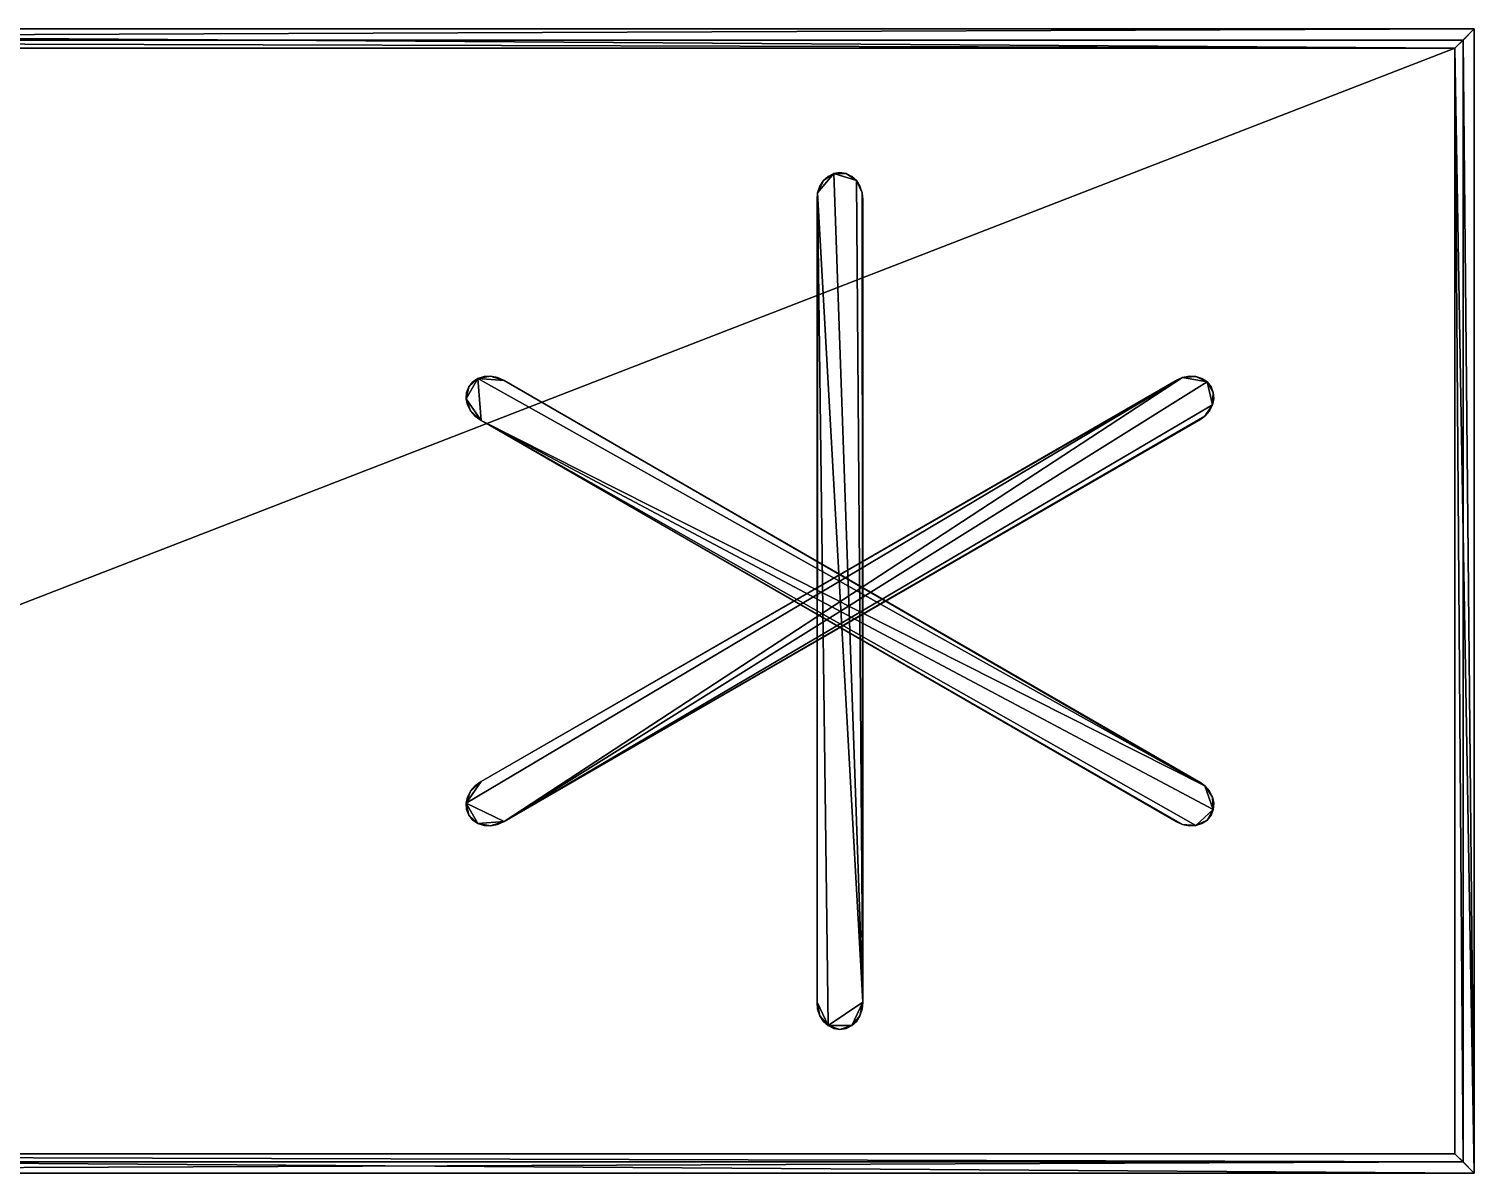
# Model space of a CAD drawing. Extents: x -149 to 149, y -59 to 59.
# Drawn here: x 0 to 149, y -59 to 59 of the extents above; entities that cross this region are included whole.
import ezdxf

# ---------------------------------------------------------------- set-up
doc = ezdxf.new("R2010")
doc.units = 0
doc.layers.add('TABLE', color=71, linetype='CONTINUOUS')

msp = doc.modelspace()

# ---------------------------------------------------------------- meshes
at = {"layer": 'TABLE', "color": 71}
mesh = msp.add_polyface(dxfattribs=at)
corners = [(-83.622292, 44.180035, 65.999977), (-82.987343, 44.079205, 65.999977), (-82.98735, 44.079197, 1.999996), (-83.622299, 44.180027, 1.999996), (-82.416573, 43.794689, 65.999977), (-82.41658, 43.794682, 1.999996), (-81.932777, 43.353527, 65.999977), (-81.932785, 43.353519, 1.999996), (-81.558907, 42.782696, 65.999977), (-81.558914, 42.782688, 1.999996), (-81.317787, 42.109203, 65.999985), (-81.317795, 42.109196, 1.999996), (-81.253494, 41.360027, 65.999992), (-81.253502, 41.36002, 1.999996), (-83.622299, 44.180027, -0.000004), (-82.98735, 44.079197, -0.000004), (-84.257217, 44.079197, -0.000003), (-82.41658, 43.794682, -0.000004), (-81.932785, 43.353519, -0.000004), (-81.558914, 42.782688, -0.000003), (-81.317795, 42.109196, -0.000003), (-81.253502, 41.36002, -0.000003), (-48.306896, 23.050341, 66), (-47.603073, 23.178272, 66), (-47.603062, 23.17827, 2.000019), (-48.306885, 23.050341, 2.00002), (-46.921757, 23.139921, 66), (-46.921745, 23.139921, 2.000019), (-46.297817, 22.941549, 66), (-46.297806, 22.941549, 2.000019), (-48.306885, 23.050341, 0.00002), (-47.603062, 23.17827, 0.00002), (-48.987839, 22.731438, 0.00002), (-46.921745, 23.139921, 0.00002), (-46.297806, 22.941549, 0.00002), (-146.999985, 57.000008, 76.353027), (146.999985, 57.000004, 66.014519), (-146.999969, 57.000004, 66.014534), (-147.882492, 57.825535, 66.014572), (147, 57.000004, 66.014587), (-146.999985, 57.000004, 66.014572), (-146.999985, 57.000004, 68.514572), (-148.999985, 59.000004, 68.514572), (149, 59.000004, 68.514587), (-146.999985, 57.000004, 71.014572), (147, 57.000004, 68.514587), (-148.999985, 59.000004, 71.014572), (149, 59.000004, 71.014587), (147, 57.000004, 71.014587), (-146.999985, 57.000008, 76.353027), (147, 57.000011, 76.353012), (-147.882492, 57.825539, 76.353027), (-146.999985, 57.000004, 73.853027), (149, 59.000008, 73.853012), (-148.999985, 59.000008, 73.853027), (147, 57.000004, 73.853012), (-146.999985, 57.000004, 71.353027), (149, 59.000004, 71.353012), (-148.999985, 59.000004, 71.353027), (147, 57.000004, 71.353012)]
mesh.append_faces([[corners[k] for k in face] for face in [(0, 2, 3), (1, 5, 2), (4, 7, 5), (6, 9, 7), (8, 11, 9), (10, 13, 11), (22, 24, 25), (23, 27, 24), (26, 29, 27), (35, 36, 37), (51, 53, 54), (54, 57, 58)]], dxfattribs={"vtx0": -1})
mesh.append_faces([[corners[k] for k in face] for face in [(18, 20, 15)]], dxfattribs={"vtx0": -1, "vtx1": -1, "vtx2": -1})
mesh.append_faces([[corners[k] for k in face] for face in [(38, 39, 40), (58, 59, 56)]], dxfattribs={"vtx0": -1, "vtx2": -1})
mesh.append_faces([[corners[k] for k in face] for face in [(14, 15, 16), (17, 18, 15), (19, 20, 18), (30, 31, 32), (33, 34, 31), (42, 43, 38), (46, 47, 42)]], dxfattribs={"vtx1": -1})
mesh.append_faces([[corners[k] for k in face] for face in [(44, 48, 46), (49, 50, 51)]], dxfattribs={"vtx1": -1, "vtx2": -1})
mesh.append_faces([[corners[k] for k in face] for face in [(0, 1, 2), (1, 4, 5), (4, 6, 7), (6, 8, 9), (8, 10, 11), (10, 12, 13), (3, 2, 15), (15, 14, 3), (2, 5, 17), (17, 15, 2), (5, 7, 18), (18, 17, 5), (7, 9, 19), (19, 18, 7), (9, 11, 20), (20, 19, 9), (11, 13, 21), (21, 20, 11), (22, 23, 24), (23, 26, 27), (26, 28, 29), (25, 24, 31), (31, 30, 25), (24, 27, 33), (33, 31, 24), (27, 29, 34), (34, 33, 27), (41, 40, 39), (44, 41, 45), (50, 49, 52), (55, 52, 56)]], dxfattribs={"vtx2": -1})
mesh = msp.add_polyface(dxfattribs=at)
corners = [(83.622292, 44.180035, 65.999977), (82.98735, 44.079197, 1.999999), (82.987343, 44.079205, 65.999977), (83.622299, 44.180027, 1.999999), (82.41658, 43.794682, 1.999999), (82.416573, 43.794689, 65.999977), (81.932785, 43.353519, 1.999999), (81.932777, 43.353527, 65.999977), (81.558914, 42.782688, 1.999999), (81.558907, 42.782696, 65.999977), (81.317795, 42.109196, 1.999999), (81.317787, 42.109203, 65.999977), (81.253502, 41.36002, 1.999999), (81.253494, 41.360027, 65.999985), (82.41658, 43.794682, -0.000001), (82.98735, 44.079197, -0.000001), (81.932785, 43.353519, -0.000001), (81.558914, 42.782688, -0.000001), (81.317795, 42.109196, -0.000001), (83.622299, 44.180027, -0.000001), (81.253502, 41.36002, -0.000001), (48.306896, 23.050343, 65.999992), (47.603062, 23.178272, 2.000017), (47.603073, 23.178274, 65.999992), (48.306885, 23.050343, 2.000017), (46.921745, 23.139923, 2.000017), (46.921757, 23.139923, 65.999992), (46.297806, 22.941549, 2.000017), (46.297817, 22.941549, 65.999992), (48.306885, 23.050343, 0.000017), (48.987839, 22.73144, 0.000017), (47.603062, 23.178272, 0.000017), (46.921745, 23.139923, 0.000017), (46.297806, 22.941549, 0.000017), (-146.999985, 57.000008, 76.353027), (147, 57.000011, 76.353012), (146.999985, 57.000004, 66.014519), (-147.882492, 57.825535, 66.014572), (147.882507, 57.825535, 66.014587), (147, 57.000004, 66.014587), (147, 57.000004, 68.514587), (-146.999985, 57.000004, 68.514572), (149, 59.000004, 68.514587), (147, 57.000004, 71.014587), (-146.999985, 57.000004, 71.014572), (149, 59.000004, 71.014587), (-148.999985, 59.000004, 68.514572), (-148.999985, 59.000004, 71.014572), (147, 57.000011, 76.353012), (147.882507, 57.825542, 76.353012), (-147.882492, 57.825539, 76.353027), (-146.999985, 57.000004, 73.853027), (147, 57.000004, 73.853012), (149, 59.000008, 73.853012), (-146.999985, 57.000004, 71.353027), (147, 57.000004, 71.353012), (-148.999985, 59.000008, 73.853027), (149, 59.000004, 71.353012), (-148.999985, 59.000004, 71.353027)]
mesh.append_faces([[corners[k] for k in face] for face in [(0, 1, 2), (2, 4, 5), (5, 6, 7), (7, 8, 9), (9, 10, 11), (11, 12, 13), (3, 15, 1), (15, 3, 19), (1, 14, 4), (14, 1, 15), (4, 16, 6), (16, 4, 14), (6, 17, 8), (17, 6, 16), (8, 18, 10), (18, 8, 17), (10, 20, 12), (20, 10, 18), (21, 22, 23), (23, 25, 26), (26, 27, 28), (24, 31, 22), (31, 24, 29), (22, 32, 25), (32, 22, 31), (25, 33, 27), (33, 25, 32), (48, 51, 52), (52, 54, 55)]], dxfattribs={"vtx0": -1})
mesh.append_faces([[corners[k] for k in face] for face in [(16, 15, 18), (31, 30, 33)]], dxfattribs={"vtx0": -1, "vtx1": -1, "vtx2": -1})
mesh.append_faces([[corners[k] for k in face] for face in [(43, 45, 47), (48, 49, 50)]], dxfattribs={"vtx0": -1, "vtx2": -1})
mesh.append_faces([[corners[k] for k in face] for face in [(14, 15, 16), (17, 16, 18), (29, 30, 31), (32, 31, 33), (40, 41, 39), (43, 44, 40)]], dxfattribs={"vtx1": -1})
mesh.append_faces([[corners[k] for k in face] for face in [(37, 38, 39), (58, 57, 55)]], dxfattribs={"vtx1": -1, "vtx2": -1})
mesh.append_faces([[corners[k] for k in face] for face in [(0, 3, 1), (2, 1, 4), (5, 4, 6), (7, 6, 8), (9, 8, 10), (11, 10, 12), (21, 24, 22), (23, 22, 25), (26, 25, 27), (34, 35, 36), (42, 38, 37), (45, 42, 46), (50, 49, 53), (56, 53, 57)]], dxfattribs={"vtx2": -1})
mesh = msp.add_polyface(dxfattribs=at)
corners = [(120.625481, 18.62858, 65.999985), (121.242134, 19.058844, 1.999999), (121.242142, 19.058853, 65.999977), (120.625481, 18.628571, 1.999999), (121.704857, 19.60438, 1.999999), (121.704857, 19.604389, 65.999977), (122.01226, 20.213604, 1.999999), (122.01226, 20.213612, 65.999977), (122.152435, 20.85313, 1.999999), (122.152443, 20.85314, 65.999977), (122.113434, 21.489716, 1.999999), (122.113434, 21.489725, 65.999977), (121.883301, 22.089987, 1.999999), (121.883301, 22.089994, 65.999977), (121.4785, 22.589453, 1.999999), (121.4785, 22.589462, 65.999977), (120.946716, 22.941496, 1.999999), (120.946724, 22.941505, 65.999977), (120.322762, 23.139894, 1.999999), (120.322769, 23.139904, 65.999977), (121.704857, 19.60438, -0.000001), (121.242134, 19.058844), (122.01226, 20.213604, -0.000001), (122.152435, 20.85313, -0.000001), (122.113434, 21.489716, -0.000001), (121.883301, 22.089987, -0.000001), (121.4785, 22.589453, -0.000001), (120.946716, 22.941496, -0.000001), (120.322762, 23.139894, -0.000001), (118.937653, 23.050329, -0.000001), (120.625481, 18.628571), (147, 57.000011, 76.353012), (146.999954, -57.000008, 66.014534), (146.999985, 57.000004, 66.014519), (147.882507, 57.825535, 66.014587), (147.882477, -57.825508, 66.014565), (147, 57.000004, 66.014587), (147, 57.000004, 68.514587), (146.999969, -57.000008, 66.014565), (149, 59.000004, 68.514587), (148.999969, -59.000008, 68.514565), (147, 57.000004, 71.014587), (146.999969, -57.000008, 68.514565), (149, 59.000004, 71.014587), (148.999969, -59.000008, 71.014565), (147, 57.000011, 76.353012), (147.882477, -57.825539, 76.353027), (147.882507, 57.825542, 76.353012), (146.999969, -57.000008, 76.353027), (147, 57.000004, 73.853012), (148.999969, -59.000008, 73.853027), (149, 59.000008, 73.853012), (146.999969, -57.000008, 73.853027), (147, 57.000004, 71.353012), (148.999969, -59.000008, 71.353027), (149, 59.000004, 71.353012)]
mesh.append_faces([[corners[k] for k in face] for face in [(0, 1, 2), (2, 4, 5), (5, 6, 7), (7, 8, 9), (9, 10, 11), (11, 12, 13), (13, 14, 15), (15, 16, 17), (17, 18, 19), (3, 21, 1), (21, 3, 30), (1, 20, 4), (20, 1, 21), (4, 22, 6), (22, 4, 20), (6, 23, 8), (23, 6, 22), (8, 24, 10), (24, 8, 23), (10, 25, 12), (25, 10, 24), (12, 26, 14), (26, 12, 25), (14, 27, 16), (27, 14, 26), (16, 28, 18), (28, 16, 27), (31, 32, 33), (47, 50, 51), (51, 54, 55)]], dxfattribs={"vtx0": -1})
mesh.append_faces([[corners[k] for k in face] for face in [(24, 22, 26), (28, 26, 29)]], dxfattribs={"vtx0": -1, "vtx1": -1, "vtx2": -1})
mesh.append_faces([[corners[k] for k in face] for face in [(41, 44, 43), (45, 46, 47)]], dxfattribs={"vtx0": -1, "vtx2": -1})
mesh.append_faces([[corners[k] for k in face] for face in [(20, 21, 22), (23, 22, 24), (25, 24, 26), (27, 26, 28), (39, 40, 34), (43, 44, 39)]], dxfattribs={"vtx1": -1})
mesh.append_faces([[corners[k] for k in face] for face in [(34, 35, 36), (55, 54, 53)]], dxfattribs={"vtx1": -1, "vtx2": -1})
mesh.append_faces([[corners[k] for k in face] for face in [(0, 3, 1), (2, 1, 4), (5, 4, 6), (7, 6, 8), (9, 8, 10), (11, 10, 12), (13, 12, 14), (15, 14, 16), (17, 16, 18), (37, 36, 38), (41, 37, 42), (48, 45, 49), (52, 49, 53)]], dxfattribs={"vtx2": -1})
mesh = msp.add_polyface(dxfattribs=at)
corners = [(120.322746, -23.139904, 65.999977), (120.946678, -22.94154, 2.000002), (120.946686, -22.941538, 65.999977), (120.322739, -23.139904, 2.000002), (121.47847, -22.58947, 2.000002), (121.478477, -22.589468, 65.999977), (121.883255, -22.090029, 2.000002), (121.883263, -22.090029, 65.999977), (122.113403, -21.489733, 2.000002), (122.113411, -21.489731, 65.999977), (122.152397, -20.853174, 2.000002), (122.152405, -20.853172, 65.999977), (122.012238, -20.213614, 2.000002), (122.012245, -20.213612, 65.999977), (121.704819, -19.604416, 2.000002), (121.704826, -19.604416, 65.999977), (121.242111, -19.058855, 2.000002), (121.242119, -19.058853, 65.999985), (120.625458, -18.628588, 2.000002), (120.625465, -18.628586, 65.999992), (120.946678, -22.94154, 0.000002), (120.322739, -23.139904, 0.000002), (121.47847, -22.58947, 0.000002), (121.883255, -22.090029, 0.000002), (122.113411, -21.489733, 0.000002), (122.152397, -20.853174, 0.000002), (122.012238, -20.213614, 0.000002), (121.704819, -19.604416, 0.000002), (121.242111, -19.058855, 0.000002), (120.625458, -18.628588, 0.000002), (147, 57.000011, 76.353012), (146.999969, -57.000008, 76.353027), (146.999954, -57.000008, 66.014534), (146.999969, -57.000008, 66.014565), (147, 57.000004, 66.014587), (147.882477, -57.825508, 66.014565), (146.999969, -57.000008, 68.514565), (147, 57.000004, 68.514587), (148.999969, -59.000008, 68.514565), (147.882507, 57.825535, 66.014587), (146.999969, -57.000008, 71.014565), (147, 57.000004, 71.014587), (148.999969, -59.000008, 71.014565), (149, 59.000004, 68.514587), (147.882477, -57.825539, 76.353027), (147, 57.000011, 76.353012), (146.999969, -57.000008, 76.353027), (147, 57.000004, 73.853012), (146.999969, -57.000008, 73.853027), (147.882507, 57.825542, 76.353012), (148.999969, -59.000008, 73.853027), (147, 57.000004, 71.353012), (146.999969, -57.000008, 71.353027), (149, 59.000008, 73.853012), (148.999969, -59.000008, 71.353027)]
mesh.append_faces([[corners[k] for k in face] for face in [(0, 1, 2), (2, 4, 5), (5, 6, 7), (7, 8, 9), (9, 10, 11), (11, 12, 13), (13, 14, 15), (15, 16, 17), (17, 18, 19), (3, 20, 1), (20, 3, 21), (1, 22, 4), (22, 1, 20), (4, 23, 6), (23, 4, 22), (6, 24, 8), (24, 6, 23), (8, 25, 10), (25, 8, 24), (10, 26, 12), (26, 10, 25), (12, 27, 14), (27, 12, 26), (14, 28, 16), (28, 14, 27), (16, 29, 18), (29, 16, 28), (46, 47, 48), (48, 51, 52)]], dxfattribs={"vtx0": -1})
mesh.append_faces([[corners[k] for k in face] for face in [(22, 21, 24), (26, 24, 28)]], dxfattribs={"vtx0": -1, "vtx1": -1, "vtx2": -1})
mesh.append_faces([[corners[k] for k in face] for face in [(42, 41, 40), (44, 45, 46)]], dxfattribs={"vtx0": -1, "vtx2": -1})
mesh.append_faces([[corners[k] for k in face] for face in [(20, 21, 22), (23, 22, 24), (25, 24, 26), (27, 26, 28), (36, 37, 33), (40, 41, 36)]], dxfattribs={"vtx1": -1})
mesh.append_faces([[corners[k] for k in face] for face in [(33, 34, 35), (52, 51, 54)]], dxfattribs={"vtx1": -1, "vtx2": -1})
mesh.append_faces([[corners[k] for k in face] for face in [(0, 3, 1), (2, 1, 4), (5, 4, 6), (7, 6, 8), (9, 8, 10), (11, 10, 12), (13, 12, 14), (15, 14, 16), (17, 16, 18), (30, 31, 32), (38, 35, 39), (42, 38, 43), (49, 44, 50), (53, 50, 54)]], dxfattribs={"vtx2": -1})
mesh = msp.add_polyface(dxfattribs=at)
corners = [(-81.253494, 41.360027, 65.999992), (-81.253479, -41.359989, 2.000017), (-81.253502, 41.36002, 1.999996), (-82.98735, 44.079197, -0.000004), (-81.317795, 42.109196, -0.000003), (-85.991058, -41.359989, 0.000017), (-81.253502, 41.36002, -0.000003), (-81.253479, -41.359989, 0.000017), (-48.98785, 22.73144, 66), (-48.306896, 23.050341, 66), (-48.306885, 23.050341, 2.00002), (-48.987839, 22.731438, 2.00002), (-46.297817, 22.941549, 66), (-45.766045, 22.589464, 66), (-45.766033, 22.589464, 2.000019), (-46.297806, 22.941549, 2.000019), (-45.361263, 22.090025, 66), (-45.361252, 22.090023, 2.000019), (-45.131111, 21.489727, 66), (-45.1311, 21.489727, 2.00002), (-45.092083, 20.853157, 66), (-45.092072, 20.853157, 2.00002), (-45.232258, 20.213623, 66), (-45.232246, 20.213623, 2.00002), (-45.539688, 19.604385, 66), (-45.539677, 19.604383, 2.00002), (-46.002403, 19.058849, 66), (-46.002392, 19.058849, 2.00002), (-46.619061, 18.628576, 66), (-46.619049, 18.628574, 2.00002), (-118.256676, -22.73144, 2.000001), (-120.625465, -18.628588, 65.999992), (-45.766033, 22.589464, 0.00002), (-45.361252, 22.090023, 0.00002), (-46.297806, 22.941549, 0.00002), (-45.1311, 21.489727, 0.00002), (-45.092072, 20.853157, 0.00002), (-45.232246, 20.213623, 0.00002), (-45.539677, 19.604383, 0.00002), (-46.002392, 19.058849, 0.00002), (-46.619049, 18.628574, 0.00002), (-47.603062, 23.17827, 0.00002), (-48.987839, 22.731438, 0.00002), (-121.242111, -19.058857, 0.000001), (-48.306885, 23.050341, 0.00002), (-120.625458, -18.62859, 2.000001), (147, 57.000011, 76.353012), (-146.999985, 57.000008, 76.353027), (-147, -57.000011, 76.353035), (-146.999985, -57.000015, 66.014542), (-146.999969, 57.000004, 66.014534), (146.999985, 57.000004, 66.014519)]
mesh.append_faces([[corners[k] for k in face] for face in [(0, 1, 2), (8, 10, 11), (12, 14, 15), (13, 17, 14), (16, 19, 17), (18, 21, 19), (20, 23, 21), (22, 25, 23), (24, 27, 25), (26, 29, 27), (28, 30, 29)]], dxfattribs={"vtx0": -1})
mesh.append_faces([[corners[k] for k in face] for face in [(3, 4, 5), (41, 34, 42), (33, 36, 34), (38, 40, 36), (42, 34, 43), (36, 40, 34), (34, 40, 43)]], dxfattribs={"vtx0": -1, "vtx1": -1, "vtx2": -1})
mesh.append_faces([[corners[k] for k in face] for face in [(6, 7, 4), (32, 33, 34), (35, 36, 33), (37, 38, 36), (39, 40, 38)]], dxfattribs={"vtx1": -1})
mesh.append_faces([[corners[k] for k in face] for face in [(7, 6, 2), (8, 9, 10), (12, 13, 14), (13, 16, 17), (16, 18, 19), (18, 20, 21), (20, 22, 23), (22, 24, 25), (24, 26, 27), (26, 28, 29), (31, 8, 11), (11, 10, 44), (44, 42, 11), (15, 14, 32), (32, 34, 15), (14, 17, 33), (33, 32, 14), (17, 19, 35), (35, 33, 17), (19, 21, 36), (36, 35, 19), (21, 23, 37), (37, 36, 21), (23, 25, 38), (38, 37, 23), (25, 27, 39), (39, 38, 25), (27, 29, 40), (40, 39, 27), (45, 11, 42), (46, 47, 48), (49, 50, 51)]], dxfattribs={"vtx2": -1})
mesh = msp.add_polyface(dxfattribs=at)
corners = [(81.253494, 41.360027, 65.999985), (81.253479, -41.359989, 2.00002), (81.253479, -41.359982, 65.999992), (81.253479, -41.359989, 0.00002), (81.317795, 42.109196, -0.000001), (82.416534, -43.794682, 0.00002), (85.991058, -41.359989, 0.000019), (81.253502, 41.36002, 1.999999), (46.619057, -18.628553, 66), (46.002399, -19.058838, 2.000019), (46.002403, -19.05883, 66), (46.619057, -18.628563, 2.000019), (45.5397, -19.604401, 2.000019), (45.539703, -19.604391, 65.999992), (45.232254, -20.213614, 2.000019), (45.232258, -20.213604, 65.999992), (45.092079, -20.853146, 2.000019), (45.092083, -20.853138, 65.999992), (45.131107, -21.489717, 2.000019), (45.131111, -21.489708, 65.999992), (45.361244, -22.089987, 2.000019), (45.361248, -22.089979, 65.999992), (45.766041, -22.589455, 2.000019), (45.766045, -22.589445, 65.999992), (46.297813, -22.94154, 2.000019), (46.297817, -22.94153, 65.999992), (48.306896, -23.05032, 65.999992), (48.987846, -22.731426, 2.000019), (48.987846, -22.731419, 66), (48.306889, -23.050329, 2.000019), (120.625481, 18.628571, 1.999999), (46.002399, -19.058838, 0.000019), (46.619057, -18.628563, 0.000019), (45.5397, -19.604401, 0.000019), (45.232254, -20.213614, 0.000019), (45.092079, -20.853146, 0.000019), (45.131107, -21.489717, 0.000019), (45.361244, -22.089987, 0.000019), (45.766041, -22.589455, 0.000019), (46.297813, -22.94154, 0.000019), (47.603085, -23.178286, 0.000019), (48.987846, -22.731426, 0.000019), (118.937653, 23.050329, -0.000001), (48.306889, -23.050329, 0.000019), (120.625481, 18.628571), (118.256699, 22.731421, 1.999999), (147, 57.000011, 76.353012), (-147, -57.000011, 76.353035), (146.999969, -57.000008, 76.353027), (146.999954, -57.000008, 66.014534), (-146.999985, -57.000015, 66.014542), (146.999985, 57.000004, 66.014519)]
mesh.append_faces([[corners[k] for k in face] for face in [(0, 1, 2), (7, 3, 1), (8, 9, 10), (10, 12, 13), (13, 14, 15), (15, 16, 17), (17, 18, 19), (19, 20, 21), (21, 22, 23), (23, 24, 25), (26, 27, 28), (11, 31, 9), (31, 11, 32), (9, 33, 12), (33, 9, 31), (12, 34, 14), (34, 12, 33), (14, 35, 16), (35, 14, 34), (16, 36, 18), (36, 16, 35), (18, 37, 20), (37, 18, 36), (20, 38, 22), (38, 20, 37), (22, 39, 24), (39, 22, 38), (29, 41, 27), (41, 29, 43), (44, 27, 41), (45, 32, 11), (46, 47, 48)]], dxfattribs={"vtx0": -1})
mesh.append_faces([[corners[k] for k in face] for face in [(3, 4, 5), (5, 4, 6), (33, 32, 35), (37, 35, 39), (40, 39, 41), (32, 42, 35), (39, 35, 41), (35, 42, 41)]], dxfattribs={"vtx0": -1, "vtx1": -1, "vtx2": -1})
mesh.append_faces([[corners[k] for k in face] for face in [(31, 32, 33), (34, 33, 35), (36, 35, 37), (38, 37, 39), (49, 50, 51)]], dxfattribs={"vtx1": -1})
mesh.append_faces([[corners[k] for k in face] for face in [(8, 11, 9), (10, 9, 12), (13, 12, 14), (15, 14, 16), (17, 16, 18), (19, 18, 20), (21, 20, 22), (23, 22, 24), (26, 29, 27), (28, 27, 30)]], dxfattribs={"vtx2": -1})
mesh = msp.add_polyface(dxfattribs=at)
corners = [(81.253494, 41.360027, 65.999985), (81.253502, 41.36002, 1.999999), (81.253479, -41.359989, 2.00002), (82.98735, 44.079197, -0.000001), (85.991058, -41.359989, 0.000019), (81.317795, 42.109196, -0.000001), (81.253502, 41.36002, -0.000001), (81.253479, -41.359989, 0.00002), (118.256706, 22.73143, 65.999992), (46.619057, -18.628563, 2.000019), (46.619057, -18.628553, 66), (48.98785, 22.731441, 66), (48.306885, 23.050343, 2.000017), (48.306896, 23.050343, 65.999992), (48.987839, 22.73144, 2.000017), (46.297817, 22.941549, 65.999992), (45.766033, 22.589464, 2.000017), (45.766045, 22.589464, 65.999992), (46.297806, 22.941549, 2.000017), (45.361252, 22.090023, 2.000017), (45.361263, 22.090025, 66), (45.1311, 21.489727, 2.000017), (45.131111, 21.489727, 66), (45.092072, 20.853157, 2.000017), (45.092083, 20.853157, 65.999992), (45.232246, 20.213623, 2.000017), (45.232258, 20.213623, 65.999992), (45.539677, 19.604383, 2.000017), (45.539688, 19.604385, 65.999992), (46.002392, 19.058849, 2.000017), (46.002403, 19.058849, 65.999992), (46.619049, 18.628576, 2.000017), (46.619061, 18.628578, 66), (118.256676, -22.731438, 2.000002), (120.625465, -18.628586, 65.999992), (45.766033, 22.589464, 0.000017), (46.297806, 22.941549, 0.000017), (45.361252, 22.090023, 0.000017), (45.1311, 21.489727, 0.000017), (45.092072, 20.853157, 0.000017), (45.232246, 20.213623, 0.000017), (45.539677, 19.604383, 0.000017), (46.002392, 19.058849, 0.000017), (46.619049, 18.628576, 0.000017), (48.987839, 22.73144, 0.000017), (121.242111, -19.058855, 0.000002), (48.306885, 23.050343, 0.000017), (118.256676, -22.731438, 0.000002), (120.625458, -18.628588, 2.000002)]
mesh.append_faces([[corners[k] for k in face] for face in [(7, 1, 6), (8, 9, 10), (11, 12, 13), (15, 16, 17), (17, 19, 20), (20, 21, 22), (22, 23, 24), (24, 25, 26), (26, 27, 28), (28, 29, 30), (30, 31, 32), (34, 14, 11), (14, 46, 12), (46, 14, 44), (18, 35, 16), (35, 18, 36), (16, 37, 19), (37, 16, 35), (19, 38, 21), (38, 19, 37), (21, 39, 23), (39, 21, 38), (23, 40, 25), (40, 23, 39), (25, 41, 27), (41, 25, 40), (27, 42, 29), (42, 27, 41), (29, 43, 31), (43, 29, 42), (47, 31, 43), (48, 44, 14)]], dxfattribs={"vtx0": -1})
mesh.append_faces([[corners[k] for k in face] for face in [(3, 4, 5), (37, 36, 39), (41, 39, 43), (44, 45, 36), (39, 36, 43), (36, 45, 43)]], dxfattribs={"vtx0": -1, "vtx1": -1, "vtx2": -1})
mesh.append_faces([[corners[k] for k in face] for face in [(6, 5, 7), (35, 36, 37), (38, 37, 39), (40, 39, 41), (42, 41, 43)]], dxfattribs={"vtx1": -1})
mesh.append_faces([[corners[k] for k in face] for face in [(0, 1, 2), (11, 14, 12), (15, 18, 16), (17, 16, 19), (20, 19, 21), (22, 21, 23), (24, 23, 25), (26, 25, 27), (28, 27, 29), (30, 29, 31), (32, 31, 33)]], dxfattribs={"vtx2": -1})
mesh = msp.add_polyface(dxfattribs=at)
corners = [(85.991058, 41.360027, 65.999985), (85.926765, 42.109196, 1.999999), (85.926758, 42.109203, 65.999977), (85.991066, 41.36002, 1.999999), (85.685677, 42.782688, 1.999999), (85.685669, 42.782696, 65.999977), (85.311775, 43.353519, 1.999999), (85.311768, 43.353527, 65.999977), (84.828018, 43.794682, 1.999999), (84.828011, 43.794689, 65.999977), (84.257217, 44.079197, 1.999999), (84.25721, 44.079205, 65.999977), (83.622299, 44.180027, 1.999999), (83.622292, 44.180035, 65.999977), (85.991058, -41.359982, 65.999992), (85.991066, 41.36002, -0.000001), (85.991058, -41.359989, 0.000019), (85.926765, 42.109196, -0.000001), (85.685677, 42.782688, -0.000001), (85.311775, 43.353519, -0.000001), (84.828018, 43.794682, -0.000001), (84.257217, 44.079197, -0.000001), (83.622299, 44.180027, -0.000001), (82.98735, 44.079197, -0.000001), (85.991058, -41.359989, 2.000019), (120.322769, 23.139904, 65.999977), (119.641472, 23.178261, 1.999999), (119.641479, 23.178268, 65.999977), (120.322762, 23.139894, 1.999999), (118.937653, 23.050329, 1.999999), (118.937653, 23.050339, 65.999985), (118.256699, 22.731421, 1.999999), (118.256706, 22.73143, 65.999992), (48.987846, -22.731419, 66), (120.625481, 18.628571, 1.999999), (120.625481, 18.62858, 65.999985), (46.619057, -18.628563, 2.000019), (121.4785, 22.589453, -0.000001), (48.987846, -22.731426, 0.000019), (118.937653, 23.050329, -0.000001), (120.625481, 18.628571), (121.242134, 19.058844), (119.641472, 23.178261, -0.000001), (120.322762, 23.139894, -0.000001), (118.256699, 22.731421, -0.000001), (46.619057, -18.628563, 0.000019), (122.01226, 20.213604, -0.000001), (48.987846, -22.731426, 2.000019)]
mesh.append_faces([[corners[k] for k in face] for face in [(0, 1, 2), (2, 4, 5), (5, 6, 7), (7, 8, 9), (9, 10, 11), (11, 12, 13), (14, 3, 0), (3, 17, 1), (17, 3, 15), (1, 18, 4), (18, 1, 17), (4, 19, 6), (19, 4, 18), (6, 20, 8), (20, 6, 19), (8, 21, 10), (21, 8, 20), (10, 22, 12), (22, 10, 21), (24, 15, 3), (25, 26, 27), (27, 29, 30), (30, 31, 32), (33, 34, 35), (28, 42, 26), (42, 28, 43), (26, 39, 29), (39, 26, 42), (29, 44, 31), (44, 29, 39), (47, 40, 34), (45, 31, 44)]], dxfattribs={"vtx0": -1})
mesh.append_faces([[corners[k] for k in face] for face in [(17, 16, 19), (21, 19, 23), (19, 16, 23), (37, 38, 39), (41, 38, 46), (46, 38, 37)]], dxfattribs={"vtx0": -1, "vtx1": -1, "vtx2": -1})
mesh.append_faces([[corners[k] for k in face] for face in [(15, 16, 17), (18, 17, 19), (20, 19, 21), (22, 21, 23), (40, 38, 41), (42, 43, 39), (44, 39, 45)]], dxfattribs={"vtx1": -1})
mesh.append_faces([[corners[k] for k in face] for face in [(0, 3, 1), (2, 1, 4), (5, 4, 6), (7, 6, 8), (9, 8, 10), (11, 10, 12), (25, 28, 26), (27, 26, 29), (30, 29, 31), (32, 31, 36)]], dxfattribs={"vtx2": -1})
mesh = msp.add_polyface(dxfattribs=at)
corners = [(83.622253, -44.179989, 65.999992), (84.257202, -44.079166, 2.00002), (84.257202, -44.079159, 65.999992), (83.622253, -44.179996, 2.00002), (84.828003, -43.794682, 2.00002), (84.828003, -43.794674, 65.999992), (85.311768, -43.353519, 2.00002), (85.311768, -43.353512, 65.999992), (85.685669, -42.782658, 2.000019), (85.685669, -42.78265, 65.999992), (85.926758, -42.109165, 2.000019), (85.926758, -42.109158, 65.999992), (85.991058, -41.359989, 2.000019), (85.991058, -41.359982, 65.999992), (85.991066, 41.36002, 1.999999), (84.257202, -44.079166, 0.00002), (83.622253, -44.179996, 0.00002), (84.828003, -43.794682, 0.00002), (85.311768, -43.353519, 0.00002), (85.685669, -42.782658, 0.00002), (85.926758, -42.109165, 0.000019), (85.991058, -41.359989, 0.000019), (82.416534, -43.794682, 0.00002), (82.987335, -44.079166, 2.00002), (85.991066, 41.36002, -0.000001), (118.256683, -22.731436, 65.999992), (118.93763, -23.050341, 2.000002), (118.937637, -23.050339, 65.999977), (118.256676, -22.731438, 2.000002), (119.641434, -23.178297, 2.000002), (119.641441, -23.178295, 65.999977), (120.322739, -23.139904, 2.000002), (120.322746, -23.139904, 65.999977), (46.619061, 18.628578, 66), (120.625465, -18.628586, 65.999992), (120.625458, -18.628588, 2.000002), (48.987839, 22.73144, 2.000017), (122.113411, -21.489733, 0.000002), (46.619049, 18.628576, 0.000017), (121.242111, -19.058855, 0.000002), (118.256676, -22.731438, 0.000002), (118.93763, -23.050341, 0.000002), (119.641434, -23.178297, 0.000002), (120.322739, -23.139904, 0.000002), (120.625458, -18.628588, 0.000002), (48.987839, 22.73144, 0.000017), (46.619049, 18.628576, 2.000017)]
mesh.append_faces([[corners[k] for k in face] for face in [(0, 1, 2), (2, 4, 5), (5, 6, 7), (7, 8, 9), (9, 10, 11), (11, 12, 13), (23, 16, 3), (3, 15, 1), (15, 3, 16), (1, 17, 4), (17, 1, 15), (4, 18, 6), (18, 4, 17), (6, 19, 8), (19, 6, 18), (8, 20, 10), (20, 8, 19), (10, 21, 12), (21, 10, 20), (24, 12, 21), (25, 26, 27), (27, 29, 30), (30, 31, 32), (33, 28, 25), (28, 41, 26), (41, 28, 40), (26, 42, 29), (42, 26, 41), (29, 43, 31), (43, 29, 42), (46, 40, 28), (45, 35, 44)]], dxfattribs={"vtx0": -1})
mesh.append_faces([[corners[k] for k in face] for face in [(16, 22, 17), (19, 17, 21), (17, 22, 21), (37, 38, 39), (41, 38, 43), (43, 38, 37)]], dxfattribs={"vtx0": -1, "vtx1": -1, "vtx2": -1})
mesh.append_faces([[corners[k] for k in face] for face in [(15, 16, 17), (18, 17, 19), (20, 19, 21), (40, 38, 41), (42, 41, 43), (44, 39, 45)]], dxfattribs={"vtx1": -1})
mesh.append_faces([[corners[k] for k in face] for face in [(0, 3, 1), (2, 1, 4), (5, 4, 6), (7, 6, 8), (9, 8, 10), (11, 10, 12), (13, 12, 14), (25, 28, 26), (27, 26, 29), (30, 29, 31), (34, 35, 36)]], dxfattribs={"vtx2": -1})
mesh = msp.add_polyface(dxfattribs=at)
corners = [(81.253479, -41.359982, 65.999992), (81.31778, -42.109165, 2.00002), (81.31778, -42.109158, 65.999992), (81.253479, -41.359989, 2.00002), (81.558899, -42.782658, 2.00002), (81.558899, -42.78265, 65.999992), (81.93277, -43.353519, 2.00002), (81.93277, -43.353512, 65.999992), (82.416534, -43.794682, 2.00002), (82.416534, -43.794674, 65.999992), (82.987335, -44.079166, 2.00002), (82.987335, -44.079159, 65.999992), (83.622253, -44.179996, 2.00002), (83.622253, -44.179989, 65.999992), (81.31778, -42.109165, 0.00002), (81.253479, -41.359989, 0.00002), (81.558899, -42.782658, 0.00002), (81.93277, -43.353519, 0.00002), (82.416534, -43.794682, 0.00002), (82.987335, -44.079166, 0.00002), (83.622253, -44.179996, 0.00002), (46.297817, -22.94153, 65.999992), (46.921753, -23.13991, 2.000019), (46.921757, -23.1399, 65.999992), (46.297813, -22.94154, 2.000019), (47.603085, -23.178286, 2.000019), (47.603088, -23.178278, 65.999992), (48.306889, -23.050329, 2.000019), (48.306896, -23.05032, 65.999992), (46.921753, -23.139908, 0.000019), (46.297813, -22.94154, 0.000019), (47.603085, -23.178286, 0.000019), (48.306889, -23.050329, 0.000019), (48.987846, -22.731426, 0.000019), (146.999969, -57.000008, 76.353027), (-146.999985, -57.000015, 66.014542), (146.999954, -57.000008, 66.014534), (147.882477, -57.825508, 66.014565), (-147, -57.000015, 66.014542), (146.999969, -57.000008, 66.014565), (146.999969, -57.000008, 68.514565), (148.999969, -59.000008, 68.514565), (-149, -59.000015, 68.514542), (146.999969, -57.000008, 71.014565), (-147, -57.000015, 68.514542), (148.999969, -59.000008, 71.014565), (-149, -59.000015, 71.014549), (-147, -57.000015, 71.014549), (146.999969, -57.000008, 76.353027), (-147, -57.000011, 76.353035), (147.882477, -57.825539, 76.353027), (146.999969, -57.000008, 73.853027), (-149, -59.000011, 73.853035), (148.999969, -59.000008, 73.853027), (-147, -57.000015, 73.853035), (146.999969, -57.000008, 71.353027), (-149, -59.000015, 71.353035), (148.999969, -59.000008, 71.353027), (-147, -57.000015, 71.353035)]
mesh.append_faces([[corners[k] for k in face] for face in [(0, 1, 2), (2, 4, 5), (5, 6, 7), (7, 8, 9), (9, 10, 11), (11, 12, 13), (3, 14, 1), (14, 3, 15), (1, 16, 4), (16, 1, 14), (4, 17, 6), (17, 4, 16), (6, 18, 8), (18, 6, 17), (8, 19, 10), (19, 8, 18), (20, 10, 19), (21, 22, 23), (23, 25, 26), (26, 27, 28), (24, 29, 22), (29, 24, 30), (22, 31, 25), (31, 22, 29), (25, 32, 27), (32, 25, 31), (34, 35, 36), (50, 52, 53), (53, 56, 57)]], dxfattribs={"vtx0": -1})
mesh.append_faces([[corners[k] for k in face] for face in [(16, 15, 18)]], dxfattribs={"vtx0": -1, "vtx1": -1, "vtx2": -1})
mesh.append_faces([[corners[k] for k in face] for face in [(37, 38, 39), (57, 58, 55)]], dxfattribs={"vtx0": -1, "vtx2": -1})
mesh.append_faces([[corners[k] for k in face] for face in [(14, 15, 16), (17, 16, 18), (19, 18, 20), (29, 30, 31), (32, 31, 33), (41, 42, 37), (45, 46, 41)]], dxfattribs={"vtx1": -1})
mesh.append_faces([[corners[k] for k in face] for face in [(43, 47, 45), (48, 49, 50)]], dxfattribs={"vtx1": -1, "vtx2": -1})
mesh.append_faces([[corners[k] for k in face] for face in [(0, 3, 1), (2, 1, 4), (5, 4, 6), (7, 6, 8), (9, 8, 10), (11, 10, 12), (21, 24, 22), (23, 22, 25), (26, 25, 27), (40, 39, 38), (43, 40, 44), (49, 48, 51), (54, 51, 55)]], dxfattribs={"vtx2": -1})
mesh = msp.add_polyface(dxfattribs=at)
corners = [(-81.253479, -41.359982, 66), (-81.31778, -42.109158, 66), (-81.31778, -42.109165, 2.000017), (-81.253479, -41.359989, 2.000017), (-81.558899, -42.78265, 66), (-81.558899, -42.782658, 2.000017), (-81.93277, -43.353512, 66), (-81.93277, -43.353519, 2.000017), (-82.416534, -43.794674, 66), (-82.416534, -43.794682, 2.000017), (-82.987335, -44.079159, 65.999992), (-82.987335, -44.079166, 2.000017), (-83.622253, -44.179989, 65.999992), (-83.622253, -44.179996, 2.000017), (-81.31778, -42.109165, 0.000017), (-81.558899, -42.782658, 0.000017), (-81.253479, -41.359989, 0.000017), (-81.93277, -43.353519, 0.000017), (-82.416534, -43.794682, 0.000017), (-82.987335, -44.079166, 0.000017), (-83.622253, -44.179996, 0.000017), (-46.297817, -22.94153, 66), (-46.921757, -23.139902, 66), (-46.921757, -23.139912, 2.000022), (-46.297817, -22.94154, 2.000022), (-47.603088, -23.17828, 66), (-47.603085, -23.178288, 2.000022), (-48.306896, -23.050322, 66), (-48.306889, -23.050331, 2.000022), (-46.921757, -23.13991, 0.000022), (-47.603088, -23.178288, 0.000022), (-46.297817, -22.94154, 0.000022), (-48.306892, -23.050331, 0.000022), (-48.987846, -22.731428, 0.000022), (146.999969, -57.000008, 76.353027), (-147, -57.000011, 76.353035), (-146.999985, -57.000015, 66.014542), (147.882477, -57.825508, 66.014565), (-147.882507, -57.825516, 66.014542), (-147, -57.000015, 66.014542), (-147, -57.000015, 68.514542), (146.999969, -57.000008, 68.514565), (-149, -59.000015, 68.514542), (-147, -57.000015, 71.014549), (146.999969, -57.000008, 71.014565), (-149, -59.000015, 71.014549), (148.999969, -59.000008, 68.514565), (148.999969, -59.000008, 71.014565), (-147, -57.000011, 76.353035), (-147.882507, -57.825542, 76.353035), (147.882477, -57.825539, 76.353027), (146.999969, -57.000008, 73.853027), (-147, -57.000015, 73.853035), (-149, -59.000011, 73.853035), (146.999969, -57.000008, 71.353027), (-147, -57.000015, 71.353035), (148.999969, -59.000008, 73.853027), (-149, -59.000015, 71.353035), (148.999969, -59.000008, 71.353027)]
mesh.append_faces([[corners[k] for k in face] for face in [(0, 2, 3), (1, 5, 2), (4, 7, 5), (6, 9, 7), (8, 11, 9), (10, 13, 11), (21, 23, 24), (22, 26, 23), (25, 28, 26), (48, 51, 52), (52, 54, 55)]], dxfattribs={"vtx0": -1})
mesh.append_faces([[corners[k] for k in face] for face in [(15, 18, 16)]], dxfattribs={"vtx0": -1, "vtx1": -1, "vtx2": -1})
mesh.append_faces([[corners[k] for k in face] for face in [(43, 45, 47), (48, 49, 50)]], dxfattribs={"vtx0": -1, "vtx2": -1})
mesh.append_faces([[corners[k] for k in face] for face in [(14, 15, 16), (17, 18, 15), (19, 20, 18), (29, 30, 31), (32, 33, 30), (40, 41, 39), (43, 44, 40)]], dxfattribs={"vtx1": -1})
mesh.append_faces([[corners[k] for k in face] for face in [(37, 38, 39), (58, 57, 55)]], dxfattribs={"vtx1": -1, "vtx2": -1})
mesh.append_faces([[corners[k] for k in face] for face in [(0, 1, 2), (1, 4, 5), (4, 6, 7), (6, 8, 9), (8, 10, 11), (10, 12, 13), (3, 2, 14), (14, 16, 3), (2, 5, 15), (15, 14, 2), (5, 7, 17), (17, 15, 5), (7, 9, 18), (18, 17, 7), (9, 11, 19), (19, 18, 9), (11, 13, 20), (20, 19, 11), (21, 22, 23), (22, 25, 26), (25, 27, 28), (24, 23, 29), (29, 31, 24), (23, 26, 30), (30, 29, 23), (26, 28, 32), (32, 30, 26), (34, 35, 36), (42, 38, 37), (45, 42, 46), (50, 49, 53), (56, 53, 57)]], dxfattribs={"vtx2": -1})

doc.saveas('drawing.dxf')
